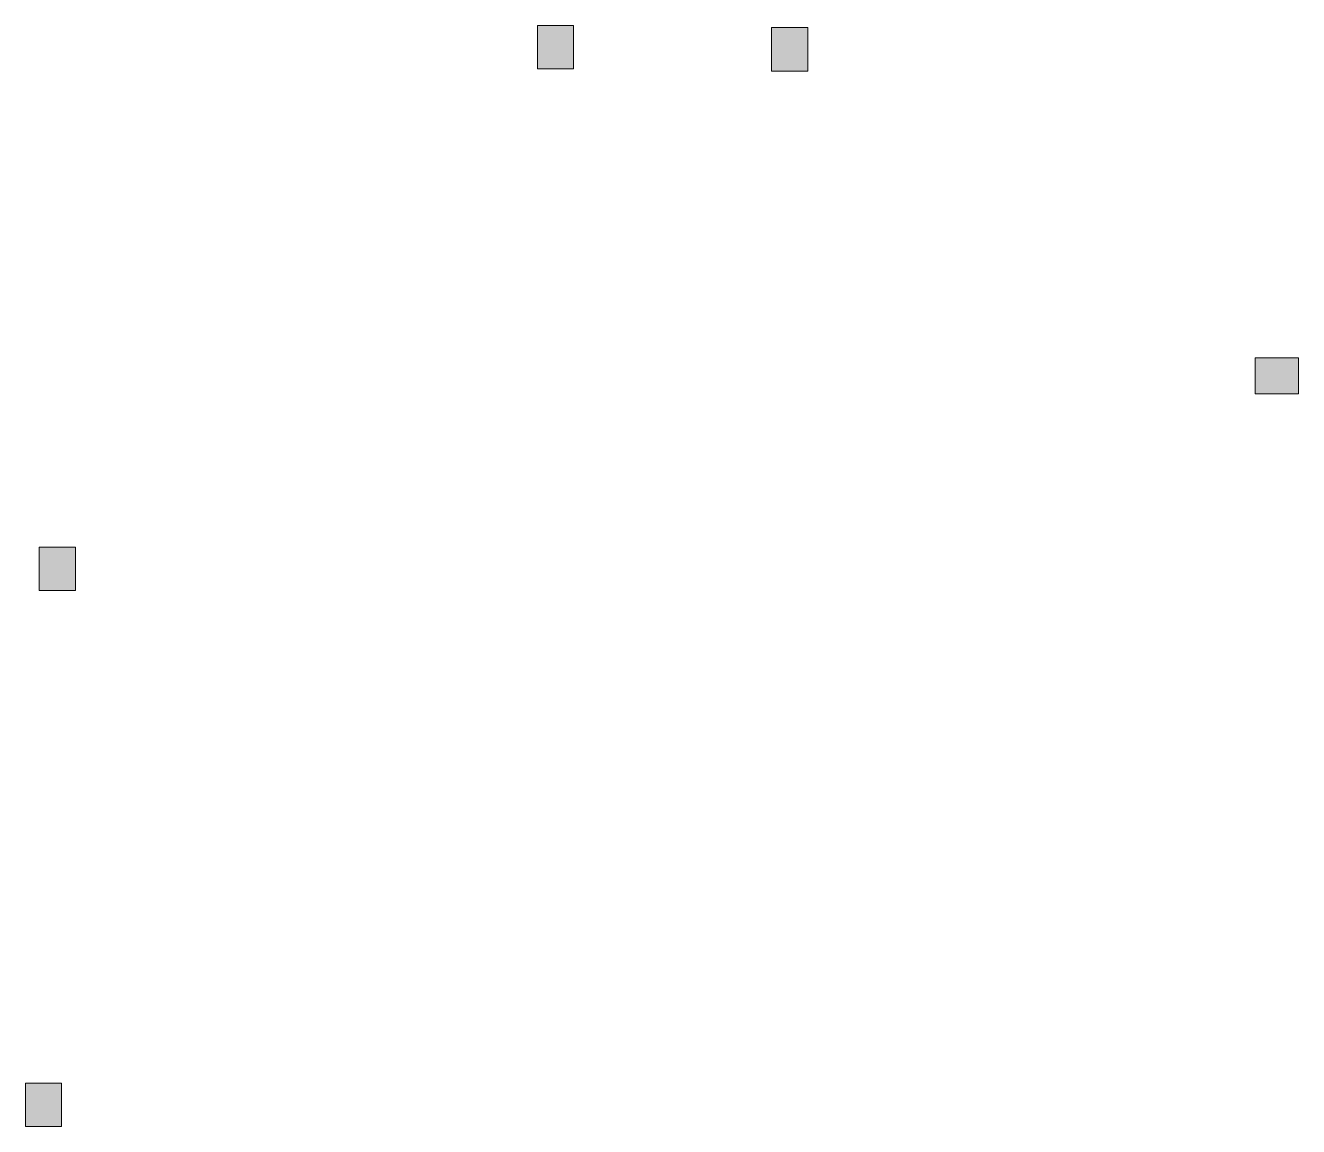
# Model space of a CAD drawing. Header units: millimetres. Extents: x 34793 to 548874, y -40792 to 166450.
# Drawn here: x 34793 to 52404, y -40792 to -25563 of the extents above.
import ezdxf

# ---------------------------------------------------------------- set-up
doc = ezdxf.new("R2010")
doc.units = ezdxf.units.MM
doc.header["$MEASUREMENT"] = 0
doc.layers.add('0_Ном._пера__10', color=134, linetype='Continuous', lineweight=18)
doc.layers.add('Сантех. 1_Ном._пера__10', color=134, linetype='Continuous', lineweight=18)
doc.layers.add('Сантех. 1', color=7, linetype='Continuous')

# ---------------------------------------------------------------- blocks, each defined once
blk = doc.blocks.new('Машина стиральная 01 12_6')
at = {"linetype": 'Continuous', "lineweight": 0, "true_color": 0x3f3f3f}
blk.add_hatch(color=250, dxfattribs=at).paths.add_polyline_path([(0, 600), (0, 0), (500, 0), (500, 600)])
at = {"layer": '0_Ном._пера__10', "linetype": 'Continuous'}
for p, q in [((0, 600), (0, 0)), ((500, 600), (0, 600)), ((500, 0), (500, 600)), ((0, 0), (500, 0))]:
    blk.add_line(p, q, dxfattribs=at)
blk = doc.blocks.new('Машина стиральная 01 12_9')
at = {"layer": 'Сантех. 1', "linetype": 'Continuous', "lineweight": 0, "true_color": 0x3f3f3f}
blk.add_hatch(color=250, dxfattribs=at).paths.add_polyline_path([(0, 600), (0, 0), (500, 0), (500, 600)])
at = {"layer": 'Сантех. 1_Ном._пера__10', "linetype": 'Continuous'}
for p, q in [((0, 600), (0, 0)), ((500, 600), (0, 600)), ((500, 0), (500, 600)), ((0, 0), (500, 0))]:
    blk.add_line(p, q, dxfattribs=at)

msp = doc.modelspace()

# ---------------------------------------------------------------- block references
at = {"color": 8, "linetype": 'Continuous', "lineweight": 13, "zscale": 1000}
for p in [(41874.4, -26162.9), (45114.2, -26192.9), (34984.2, -33376.9), (34792.8, -40792.1)]:
    msp.add_blockref('Машина стиральная 01 12_6', p, dxfattribs=at)
at = {"color": 8, "linetype": 'Continuous', "lineweight": 13, "zscale": 1000, "rotation": 90}
msp.add_blockref('Машина стиральная 01 12_9', (52404.2, -30660.1), dxfattribs=at)

doc.saveas('drawing.dxf')
